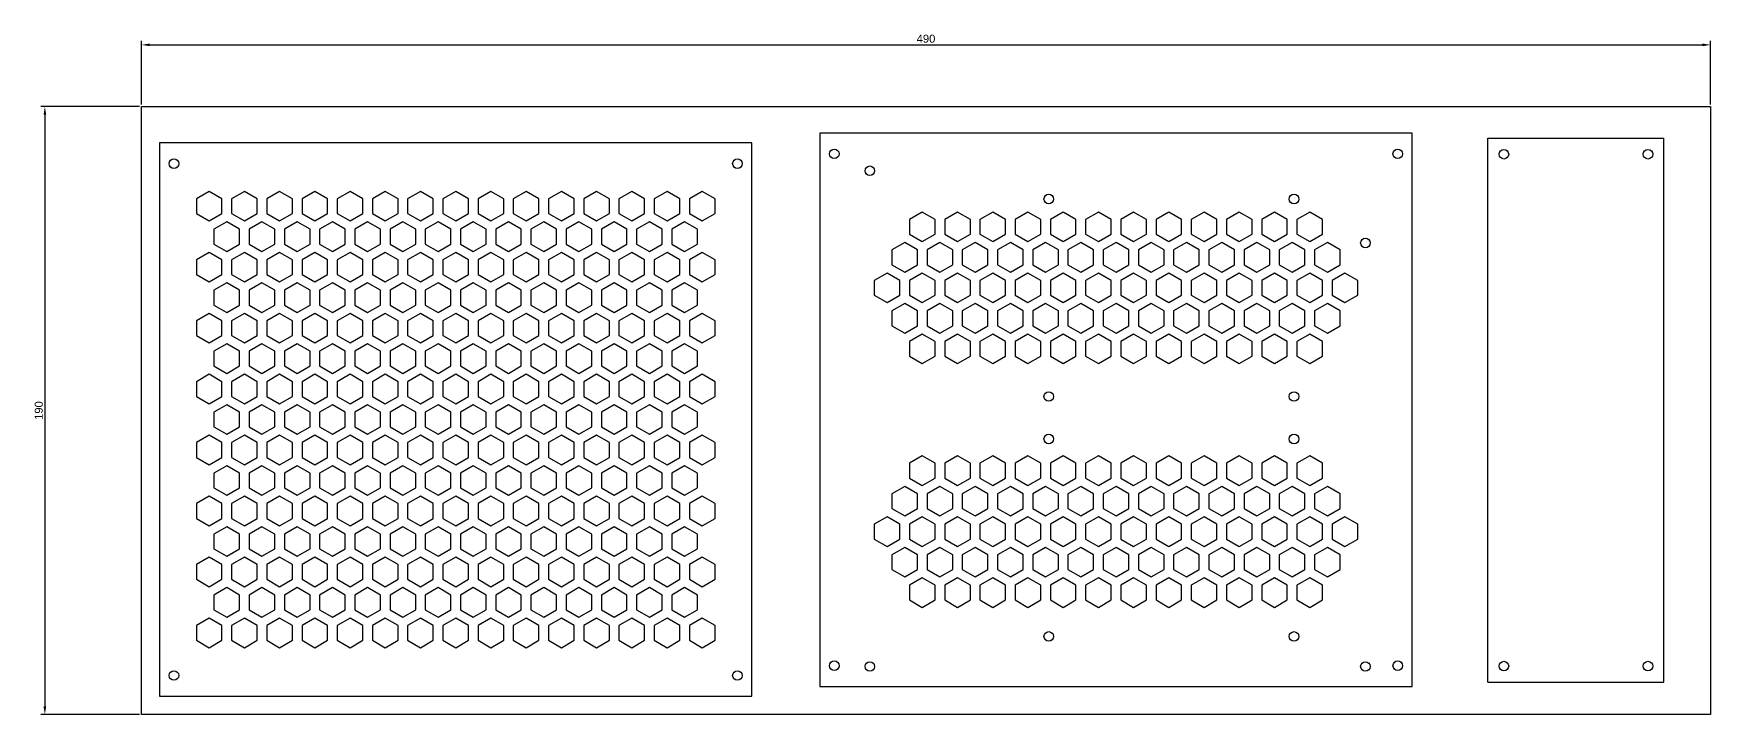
# Model space of a CAD drawing. Header units: millimetres. Extents: x 2033 to 2844, y 1515 to 1729.
# Drawn here: x 2033 to 2557, y 1515 to 1727 of the extents above; entities that cross this region are included whole.
import ezdxf

# ---------------------------------------------------------------- set-up
doc = ezdxf.new("R2010")
doc.units = ezdxf.units.MM
doc.styles.get("Standard").update_dxf_attribs({"font": 'arial.ttf'})
doc.dimstyles.new('ISO-25', dxfattribs={"dimtxt": 2.5, "dimasz": 2.5, "dimexe": 1.25, "dimexo": 0.625, "dimtad": 1, "dimtxsty": 'Standard', "dimcen": 2.5, "dimadec": 0, "dimazin": 0, "dimtfac": 1, "dimtmove": 0, "dimatfit": 3, "dimfxl": 1, "dimarcsym": 0})

# ---------------------------------------------------------------- blocks, each defined once
blk = doc.blocks.new('*D5')
at = {"color": 0, "lineweight": -2, "transparency": 16777216}
for p, q in [((2066.78, 1705.18), (2066.78, 1725.12)), ((2069.28, 1723.87), (2554.28, 1723.87)), ((2556.78, 1705.18), (2556.78, 1725.12))]:
    blk.add_line(p, q, dxfattribs=at)
at = {"color": 0, "transparency": 16777216}
for points in [[(2069.28, 1724.29), (2069.28, 1723.46), (2066.78, 1723.87)], [(2554.28, 1724.29), (2554.28, 1723.46), (2556.78, 1723.87)]]:
    blk.add_solid(points, dxfattribs=at)
at = {"layer": 'Defpoints', "color": 0, "transparency": 16777216}
for p in [(2556.78, 1723.87), (2066.78, 1704.56), (2556.78, 1704.56)]:
    blk.add_point(p, dxfattribs=at)
at = {"color": 0, "transparency": 16777216, "insert": (2311.78, 1725.78), "char_height": 2.5, "attachment_point": 5}
blk.add_mtext('490', dxfattribs=at)
blk = doc.blocks.new('*D6')
at = {"color": 0, "lineweight": -2, "transparency": 16777216}
for p, q in [((2066.16, 1704.56), (2035.33, 1704.56)), ((2036.58, 1702.06), (2036.58, 1517.06)), ((2066.16, 1514.56), (2035.33, 1514.56))]:
    blk.add_line(p, q, dxfattribs=at)
at = {"color": 0, "transparency": 16777216}
for points in [[(2036.16, 1702.06), (2037, 1702.06), (2036.58, 1704.56)], [(2036.16, 1517.06), (2037, 1517.06), (2036.58, 1514.56)]]:
    blk.add_solid(points, dxfattribs=at)
at = {"layer": 'Defpoints', "color": 0, "transparency": 16777216}
for p in [(2066.78, 1704.56), (2036.58, 1514.56), (2066.78, 1514.56)]:
    blk.add_point(p, dxfattribs=at)
at = {"color": 0, "transparency": 16777216, "insert": (2034.68, 1609.56), "char_height": 2.5, "attachment_point": 5, "rotation": 90}
blk.add_mtext('190', dxfattribs=at)

msp = doc.modelspace()

# ---------------------------------------------------------------- linework, layer by layer
at = {"color": 4}
for p, q in [((2066.783, 1704.56), (2556.783, 1704.56)), ((2066.783, 1514.56), (2066.783, 1704.56)), ((2556.783, 1704.56), (2556.783, 1514.56)), ((2556.783, 1514.56), (2066.783, 1514.56))]:
    msp.add_line(p, q, dxfattribs=at)
for p, q in [((2257.387, 1693.249), (2072.387, 1693.249)), ((2072.387, 1693.249), (2072.387, 1520.249)), ((2257.387, 1520.249), (2257.387, 1693.249)), ((2463.623, 1696.317), (2278.623, 1696.317)), ((2278.623, 1696.317), (2278.623, 1523.317)), ((2463.623, 1523.317), (2463.623, 1696.317)), ((2487.268, 1524.688), (2487.268, 1694.688)), ((2487.268, 1694.688), (2542.268, 1694.688)), ((2542.268, 1524.688), (2542.268, 1694.688)), ((2487.268, 1524.688), (2542.268, 1524.688)), ((2072.387, 1520.249), (2257.387, 1520.249)), ((2278.623, 1523.317), (2463.623, 1523.317))]:
    msp.add_line(p, q)
at = {"color": 1}
for points in [[(2091.887, 1675.742), (2087.887, 1678.052), (2083.887, 1675.742), (2083.887, 1671.123), (2087.887, 1668.814), (2091.887, 1671.123)], [(2102.887, 1675.742), (2098.887, 1678.052), (2094.887, 1675.742), (2094.887, 1671.123), (2098.887, 1668.814), (2102.887, 1671.123)], [(2113.887, 1675.742), (2109.887, 1678.052), (2105.887, 1675.742), (2105.887, 1671.123), (2109.887, 1668.814), (2113.887, 1671.123)], [(2124.887, 1675.742), (2120.887, 1678.052), (2116.887, 1675.742), (2116.887, 1671.123), (2120.887, 1668.814), (2124.887, 1671.123)], [(2135.887, 1675.742), (2131.887, 1678.052), (2127.887, 1675.742), (2127.887, 1671.123), (2131.887, 1668.814), (2135.887, 1671.123)], [(2146.887, 1675.742), (2142.887, 1678.052), (2138.887, 1675.742), (2138.887, 1671.123), (2142.887, 1668.814), (2146.887, 1671.123)], [(2157.887, 1675.742), (2153.887, 1678.052), (2149.887, 1675.742), (2149.887, 1671.123), (2153.887, 1668.814), (2157.887, 1671.123)], [(2168.887, 1675.742), (2164.887, 1678.052), (2160.887, 1675.742), (2160.887, 1671.123), (2164.887, 1668.814), (2168.887, 1671.123)], [(2179.887, 1675.742), (2175.887, 1678.052), (2171.887, 1675.742), (2171.887, 1671.123), (2175.887, 1668.814), (2179.887, 1671.123)], [(2190.887, 1675.742), (2186.887, 1678.052), (2182.887, 1675.742), (2182.887, 1671.123), (2186.887, 1668.814), (2190.887, 1671.123)], [(2201.887, 1675.742), (2197.887, 1678.052), (2193.887, 1675.742), (2193.887, 1671.123), (2197.887, 1668.814), (2201.887, 1671.123)], [(2212.887, 1675.742), (2208.887, 1678.052), (2204.887, 1675.742), (2204.887, 1671.123), (2208.887, 1668.814), (2212.887, 1671.123)], [(2223.887, 1675.742), (2219.887, 1678.052), (2215.887, 1675.742), (2215.887, 1671.123), (2219.887, 1668.814), (2223.887, 1671.123)], [(2234.887, 1675.742), (2230.887, 1678.052), (2226.887, 1675.742), (2226.887, 1671.123), (2230.887, 1668.814), (2234.887, 1671.123)], [(2245.887, 1675.742), (2241.887, 1678.052), (2237.887, 1675.742), (2237.887, 1671.123), (2241.887, 1668.814), (2245.887, 1671.123)], [(2314.623, 1669.284), (2310.623, 1671.593), (2306.623, 1669.284), (2306.623, 1664.665), (2310.623, 1662.356), (2314.623, 1664.665)], [(2325.623, 1669.284), (2321.623, 1671.593), (2317.623, 1669.284), (2317.623, 1664.665), (2321.623, 1662.356), (2325.623, 1664.665)], [(2336.623, 1669.284), (2332.623, 1671.593), (2328.623, 1669.284), (2328.623, 1664.665), (2332.623, 1662.356), (2336.623, 1664.665)], [(2347.623, 1669.284), (2343.623, 1671.593), (2339.623, 1669.284), (2339.623, 1664.665), (2343.623, 1662.356), (2347.623, 1664.665)], [(2358.623, 1669.284), (2354.623, 1671.593), (2350.623, 1669.284), (2350.623, 1664.665), (2354.623, 1662.356), (2358.623, 1664.665)], [(2369.623, 1669.284), (2365.623, 1671.593), (2361.623, 1669.284), (2361.623, 1664.665), (2365.623, 1662.356), (2369.623, 1664.665)], [(2380.623, 1669.284), (2376.623, 1671.593), (2372.623, 1669.284), (2372.623, 1664.665), (2376.623, 1662.356), (2380.623, 1664.665)], [(2391.623, 1669.284), (2387.623, 1671.593), (2383.623, 1669.284), (2383.623, 1664.665), (2387.623, 1662.356), (2391.623, 1664.665)], [(2402.623, 1669.284), (2398.623, 1671.593), (2394.623, 1669.284), (2394.623, 1664.665), (2398.623, 1662.356), (2402.623, 1664.665)], [(2413.623, 1669.284), (2409.623, 1671.593), (2405.623, 1669.284), (2405.623, 1664.665), (2409.623, 1662.356), (2413.623, 1664.665)], [(2424.623, 1669.284), (2420.623, 1671.593), (2416.623, 1669.284), (2416.623, 1664.665), (2420.623, 1662.356), (2424.623, 1664.665)], [(2435.623, 1669.284), (2431.623, 1671.593), (2427.623, 1669.284), (2427.623, 1664.665), (2431.623, 1662.356), (2435.623, 1664.665)], [(2097.387, 1666.216), (2093.387, 1668.525), (2089.387, 1666.216), (2089.387, 1661.597), (2093.387, 1659.288), (2097.387, 1661.597)], [(2108.387, 1666.216), (2104.387, 1668.525), (2100.387, 1666.216), (2100.387, 1661.597), (2104.387, 1659.288), (2108.387, 1661.597)], [(2119.387, 1666.216), (2115.387, 1668.525), (2111.387, 1666.216), (2111.387, 1661.597), (2115.387, 1659.288), (2119.387, 1661.597)], [(2130.387, 1666.216), (2126.387, 1668.525), (2122.387, 1666.216), (2122.387, 1661.597), (2126.387, 1659.288), (2130.387, 1661.597)], [(2141.387, 1666.216), (2137.387, 1668.525), (2133.387, 1666.216), (2133.387, 1661.597), (2137.387, 1659.288), (2141.387, 1661.597)], [(2152.387, 1666.216), (2148.387, 1668.525), (2144.387, 1666.216), (2144.387, 1661.597), (2148.387, 1659.288), (2152.387, 1661.597)], [(2163.387, 1666.216), (2159.387, 1668.525), (2155.387, 1666.216), (2155.387, 1661.597), (2159.387, 1659.288), (2163.387, 1661.597)], [(2174.387, 1666.216), (2170.387, 1668.525), (2166.387, 1666.216), (2166.387, 1661.597), (2170.387, 1659.288), (2174.387, 1661.597)], [(2185.387, 1666.216), (2181.387, 1668.525), (2177.387, 1666.216), (2177.387, 1661.597), (2181.387, 1659.288), (2185.387, 1661.597)], [(2196.387, 1666.216), (2192.387, 1668.525), (2188.387, 1666.216), (2188.387, 1661.597), (2192.387, 1659.288), (2196.387, 1661.597)], [(2207.387, 1666.216), (2203.387, 1668.525), (2199.387, 1666.216), (2199.387, 1661.597), (2203.387, 1659.288), (2207.387, 1661.597)], [(2218.387, 1666.216), (2214.387, 1668.525), (2210.387, 1666.216), (2210.387, 1661.597), (2214.387, 1659.288), (2218.387, 1661.597)], [(2229.387, 1666.216), (2225.387, 1668.525), (2221.387, 1666.216), (2221.387, 1661.597), (2225.387, 1659.288), (2229.387, 1661.597)], [(2240.387, 1666.216), (2236.387, 1668.525), (2232.387, 1666.216), (2232.387, 1661.597), (2236.387, 1659.288), (2240.387, 1661.597)], [(2309.123, 1659.758), (2305.123, 1662.067), (2301.123, 1659.758), (2301.123, 1655.139), (2305.123, 1652.829), (2309.123, 1655.139)], [(2320.123, 1659.758), (2316.123, 1662.067), (2312.123, 1659.758), (2312.123, 1655.139), (2316.123, 1652.829), (2320.123, 1655.139)], [(2331.123, 1659.758), (2327.123, 1662.067), (2323.123, 1659.758), (2323.123, 1655.139), (2327.123, 1652.829), (2331.123, 1655.139)], [(2342.123, 1659.758), (2338.123, 1662.067), (2334.123, 1659.758), (2334.123, 1655.139), (2338.123, 1652.829), (2342.123, 1655.139)], [(2353.123, 1659.758), (2349.123, 1662.067), (2345.123, 1659.758), (2345.123, 1655.139), (2349.123, 1652.829), (2353.123, 1655.139)], [(2364.123, 1659.758), (2360.123, 1662.067), (2356.123, 1659.758), (2356.123, 1655.139), (2360.123, 1652.829), (2364.123, 1655.139)], [(2375.123, 1659.758), (2371.123, 1662.067), (2367.123, 1659.758), (2367.123, 1655.139), (2371.123, 1652.829), (2375.123, 1655.139)], [(2386.123, 1659.758), (2382.123, 1662.067), (2378.123, 1659.758), (2378.123, 1655.139), (2382.123, 1652.829), (2386.123, 1655.139)], [(2397.123, 1659.758), (2393.123, 1662.067), (2389.123, 1659.758), (2389.123, 1655.139), (2393.123, 1652.829), (2397.123, 1655.139)], [(2408.123, 1659.758), (2404.123, 1662.067), (2400.123, 1659.758), (2400.123, 1655.139), (2404.123, 1652.829), (2408.123, 1655.139)], [(2419.123, 1659.758), (2415.123, 1662.067), (2411.123, 1659.758), (2411.123, 1655.139), (2415.123, 1652.829), (2419.123, 1655.139)], [(2430.123, 1659.758), (2426.123, 1662.067), (2422.123, 1659.758), (2422.123, 1655.139), (2426.123, 1652.829), (2430.123, 1655.139)], [(2441.123, 1659.758), (2437.123, 1662.067), (2433.123, 1659.758), (2433.123, 1655.139), (2437.123, 1652.829), (2441.123, 1655.139)], [(2091.887, 1656.69), (2087.887, 1658.999), (2083.887, 1656.69), (2083.887, 1652.071), (2087.887, 1649.761), (2091.887, 1652.071)], [(2102.887, 1656.69), (2098.887, 1658.999), (2094.887, 1656.69), (2094.887, 1652.071), (2098.887, 1649.761), (2102.887, 1652.071)], [(2113.887, 1656.69), (2109.887, 1658.999), (2105.887, 1656.69), (2105.887, 1652.071), (2109.887, 1649.761), (2113.887, 1652.071)], [(2124.887, 1656.69), (2120.887, 1658.999), (2116.887, 1656.69), (2116.887, 1652.071), (2120.887, 1649.761), (2124.887, 1652.071)], [(2135.887, 1656.69), (2131.887, 1658.999), (2127.887, 1656.69), (2127.887, 1652.071), (2131.887, 1649.761), (2135.887, 1652.071)], [(2146.887, 1656.69), (2142.887, 1658.999), (2138.887, 1656.69), (2138.887, 1652.071), (2142.887, 1649.761), (2146.887, 1652.071)], [(2157.887, 1656.69), (2153.887, 1658.999), (2149.887, 1656.69), (2149.887, 1652.071), (2153.887, 1649.761), (2157.887, 1652.071)], [(2168.887, 1656.69), (2164.887, 1658.999), (2160.887, 1656.69), (2160.887, 1652.071), (2164.887, 1649.761), (2168.887, 1652.071)], [(2179.887, 1656.69), (2175.887, 1658.999), (2171.887, 1656.69), (2171.887, 1652.071), (2175.887, 1649.761), (2179.887, 1652.071)], [(2190.887, 1656.69), (2186.887, 1658.999), (2182.887, 1656.69), (2182.887, 1652.071), (2186.887, 1649.761), (2190.887, 1652.071)], [(2201.887, 1656.69), (2197.887, 1658.999), (2193.887, 1656.69), (2193.887, 1652.071), (2197.887, 1649.761), (2201.887, 1652.071)], [(2212.887, 1656.69), (2208.887, 1658.999), (2204.887, 1656.69), (2204.887, 1652.071), (2208.887, 1649.761), (2212.887, 1652.071)], [(2223.887, 1656.69), (2219.887, 1658.999), (2215.887, 1656.69), (2215.887, 1652.071), (2219.887, 1649.761), (2223.887, 1652.071)], [(2234.887, 1656.69), (2230.887, 1658.999), (2226.887, 1656.69), (2226.887, 1652.071), (2230.887, 1649.761), (2234.887, 1652.071)], [(2245.887, 1656.69), (2241.887, 1658.999), (2237.887, 1656.69), (2237.887, 1652.071), (2241.887, 1649.761), (2245.887, 1652.071)], [(2303.623, 1650.231), (2299.623, 1652.541), (2295.623, 1650.231), (2295.623, 1645.613), (2299.623, 1643.303), (2303.623, 1645.613)], [(2314.623, 1650.231), (2310.623, 1652.541), (2306.623, 1650.231), (2306.623, 1645.613), (2310.623, 1643.303), (2314.623, 1645.613)], [(2325.623, 1650.231), (2321.623, 1652.541), (2317.623, 1650.231), (2317.623, 1645.613), (2321.623, 1643.303), (2325.623, 1645.613)], [(2336.623, 1650.231), (2332.623, 1652.541), (2328.623, 1650.231), (2328.623, 1645.613), (2332.623, 1643.303), (2336.623, 1645.613)], [(2347.623, 1650.231), (2343.623, 1652.541), (2339.623, 1650.231), (2339.623, 1645.613), (2343.623, 1643.303), (2347.623, 1645.613)], [(2358.623, 1650.231), (2354.623, 1652.541), (2350.623, 1650.231), (2350.623, 1645.613), (2354.623, 1643.303), (2358.623, 1645.613)], [(2369.623, 1650.231), (2365.623, 1652.541), (2361.623, 1650.231), (2361.623, 1645.613), (2365.623, 1643.303), (2369.623, 1645.613)], [(2380.623, 1650.231), (2376.623, 1652.541), (2372.623, 1650.231), (2372.623, 1645.613), (2376.623, 1643.303), (2380.623, 1645.613)], [(2391.623, 1650.231), (2387.623, 1652.541), (2383.623, 1650.231), (2383.623, 1645.613), (2387.623, 1643.303), (2391.623, 1645.613)], [(2402.623, 1650.231), (2398.623, 1652.541), (2394.623, 1650.231), (2394.623, 1645.613), (2398.623, 1643.303), (2402.623, 1645.613)], [(2413.623, 1650.231), (2409.623, 1652.541), (2405.623, 1650.231), (2405.623, 1645.613), (2409.623, 1643.303), (2413.623, 1645.613)], [(2424.623, 1650.231), (2420.623, 1652.541), (2416.623, 1650.231), (2416.623, 1645.613), (2420.623, 1643.303), (2424.623, 1645.613)], [(2435.623, 1650.231), (2431.623, 1652.541), (2427.623, 1650.231), (2427.623, 1645.613), (2431.623, 1643.303), (2435.623, 1645.613)], [(2446.623, 1650.231), (2442.623, 1652.541), (2438.623, 1650.231), (2438.623, 1645.613), (2442.623, 1643.303), (2446.623, 1645.613)], [(2097.387, 1647.163), (2093.387, 1649.473), (2089.387, 1647.163), (2089.387, 1642.545), (2093.387, 1640.235), (2097.387, 1642.545)], [(2108.387, 1647.163), (2104.387, 1649.473), (2100.387, 1647.163), (2100.387, 1642.545), (2104.387, 1640.235), (2108.387, 1642.545)], [(2119.387, 1647.163), (2115.387, 1649.473), (2111.387, 1647.163), (2111.387, 1642.545), (2115.387, 1640.235), (2119.387, 1642.545)], [(2130.387, 1647.163), (2126.387, 1649.473), (2122.387, 1647.163), (2122.387, 1642.545), (2126.387, 1640.235), (2130.387, 1642.545)], [(2141.387, 1647.163), (2137.387, 1649.473), (2133.387, 1647.163), (2133.387, 1642.545), (2137.387, 1640.235), (2141.387, 1642.545)], [(2152.387, 1647.163), (2148.387, 1649.473), (2144.387, 1647.163), (2144.387, 1642.545), (2148.387, 1640.235), (2152.387, 1642.545)], [(2163.387, 1647.163), (2159.387, 1649.473), (2155.387, 1647.163), (2155.387, 1642.545), (2159.387, 1640.235), (2163.387, 1642.545)], [(2174.387, 1647.163), (2170.387, 1649.473), (2166.387, 1647.163), (2166.387, 1642.545), (2170.387, 1640.235), (2174.387, 1642.545)], [(2185.387, 1647.163), (2181.387, 1649.473), (2177.387, 1647.163), (2177.387, 1642.545), (2181.387, 1640.235), (2185.387, 1642.545)], [(2196.387, 1647.163), (2192.387, 1649.473), (2188.387, 1647.163), (2188.387, 1642.545), (2192.387, 1640.235), (2196.387, 1642.545)], [(2207.387, 1647.163), (2203.387, 1649.473), (2199.387, 1647.163), (2199.387, 1642.545), (2203.387, 1640.235), (2207.387, 1642.545)], [(2218.387, 1647.163), (2214.387, 1649.473), (2210.387, 1647.163), (2210.387, 1642.545), (2214.387, 1640.235), (2218.387, 1642.545)], [(2229.387, 1647.163), (2225.387, 1649.473), (2221.387, 1647.163), (2221.387, 1642.545), (2225.387, 1640.235), (2229.387, 1642.545)], [(2240.387, 1647.163), (2236.387, 1649.473), (2232.387, 1647.163), (2232.387, 1642.545), (2236.387, 1640.235), (2240.387, 1642.545)], [(2091.887, 1637.637), (2087.887, 1639.947), (2083.887, 1637.637), (2083.887, 1633.018), (2087.887, 1630.709), (2091.887, 1633.018)], [(2102.887, 1637.637), (2098.887, 1639.947), (2094.887, 1637.637), (2094.887, 1633.018), (2098.887, 1630.709), (2102.887, 1633.018)], [(2113.887, 1637.637), (2109.887, 1639.947), (2105.887, 1637.637), (2105.887, 1633.018), (2109.887, 1630.709), (2113.887, 1633.018)], [(2124.887, 1637.637), (2120.887, 1639.947), (2116.887, 1637.637), (2116.887, 1633.018), (2120.887, 1630.709), (2124.887, 1633.018)], [(2135.887, 1637.637), (2131.887, 1639.947), (2127.887, 1637.637), (2127.887, 1633.018), (2131.887, 1630.709), (2135.887, 1633.018)], [(2146.887, 1637.637), (2142.887, 1639.947), (2138.887, 1637.637), (2138.887, 1633.018), (2142.887, 1630.709), (2146.887, 1633.018)], [(2157.887, 1637.637), (2153.887, 1639.947), (2149.887, 1637.637), (2149.887, 1633.018), (2153.887, 1630.709), (2157.887, 1633.018)], [(2168.887, 1637.637), (2164.887, 1639.947), (2160.887, 1637.637), (2160.887, 1633.018), (2164.887, 1630.709), (2168.887, 1633.018)], [(2179.887, 1637.637), (2175.887, 1639.947), (2171.887, 1637.637), (2171.887, 1633.018), (2175.887, 1630.709), (2179.887, 1633.018)], [(2190.887, 1637.637), (2186.887, 1639.947), (2182.887, 1637.637), (2182.887, 1633.018), (2186.887, 1630.709), (2190.887, 1633.018)], [(2201.887, 1637.637), (2197.887, 1639.947), (2193.887, 1637.637), (2193.887, 1633.018), (2197.887, 1630.709), (2201.887, 1633.018)], [(2212.887, 1637.637), (2208.887, 1639.947), (2204.887, 1637.637), (2204.887, 1633.018), (2208.887, 1630.709), (2212.887, 1633.018)], [(2223.887, 1637.637), (2219.887, 1639.947), (2215.887, 1637.637), (2215.887, 1633.018), (2219.887, 1630.709), (2223.887, 1633.018)], [(2234.887, 1637.637), (2230.887, 1639.947), (2226.887, 1637.637), (2226.887, 1633.018), (2230.887, 1630.709), (2234.887, 1633.018)], [(2245.887, 1637.637), (2241.887, 1639.947), (2237.887, 1637.637), (2237.887, 1633.018), (2241.887, 1630.709), (2245.887, 1633.018)], [(2309.123, 1640.705), (2305.123, 1643.014), (2301.123, 1640.705), (2301.123, 1636.086), (2305.123, 1633.777), (2309.123, 1636.086)], [(2320.123, 1640.705), (2316.123, 1643.014), (2312.123, 1640.705), (2312.123, 1636.086), (2316.123, 1633.777), (2320.123, 1636.086)], [(2331.123, 1640.705), (2327.123, 1643.014), (2323.123, 1640.705), (2323.123, 1636.086), (2327.123, 1633.777), (2331.123, 1636.086)], [(2342.123, 1640.705), (2338.123, 1643.014), (2334.123, 1640.705), (2334.123, 1636.086), (2338.123, 1633.777), (2342.123, 1636.086)], [(2353.123, 1640.705), (2349.123, 1643.014), (2345.123, 1640.705), (2345.123, 1636.086), (2349.123, 1633.777), (2353.123, 1636.086)], [(2364.123, 1640.705), (2360.123, 1643.014), (2356.123, 1640.705), (2356.123, 1636.086), (2360.123, 1633.777), (2364.123, 1636.086)], [(2375.123, 1640.705), (2371.123, 1643.014), (2367.123, 1640.705), (2367.123, 1636.086), (2371.123, 1633.777), (2375.123, 1636.086)], [(2386.123, 1640.705), (2382.123, 1643.014), (2378.123, 1640.705), (2378.123, 1636.086), (2382.123, 1633.777), (2386.123, 1636.086)], [(2397.123, 1640.705), (2393.123, 1643.014), (2389.123, 1640.705), (2389.123, 1636.086), (2393.123, 1633.777), (2397.123, 1636.086)], [(2408.123, 1640.705), (2404.123, 1643.014), (2400.123, 1640.705), (2400.123, 1636.086), (2404.123, 1633.777), (2408.123, 1636.086)], [(2419.123, 1640.705), (2415.123, 1643.014), (2411.123, 1640.705), (2411.123, 1636.086), (2415.123, 1633.777), (2419.123, 1636.086)], [(2430.123, 1640.705), (2426.123, 1643.014), (2422.123, 1640.705), (2422.123, 1636.086), (2426.123, 1633.777), (2430.123, 1636.086)], [(2441.123, 1640.705), (2437.123, 1643.014), (2433.123, 1640.705), (2433.123, 1636.086), (2437.123, 1633.777), (2441.123, 1636.086)], [(2097.387, 1628.111), (2093.387, 1630.42), (2089.387, 1628.111), (2089.387, 1623.492), (2093.387, 1621.183), (2097.387, 1623.492)], [(2108.387, 1628.111), (2104.387, 1630.42), (2100.387, 1628.111), (2100.387, 1623.492), (2104.387, 1621.183), (2108.387, 1623.492)], [(2119.387, 1628.111), (2115.387, 1630.42), (2111.387, 1628.111), (2111.387, 1623.492), (2115.387, 1621.183), (2119.387, 1623.492)], [(2130.387, 1628.111), (2126.387, 1630.42), (2122.387, 1628.111), (2122.387, 1623.492), (2126.387, 1621.183), (2130.387, 1623.492)], [(2141.387, 1628.111), (2137.387, 1630.42), (2133.387, 1628.111), (2133.387, 1623.492), (2137.387, 1621.183), (2141.387, 1623.492)], [(2152.387, 1628.111), (2148.387, 1630.42), (2144.387, 1628.111), (2144.387, 1623.492), (2148.387, 1621.183), (2152.387, 1623.492)], [(2163.387, 1628.111), (2159.387, 1630.42), (2155.387, 1628.111), (2155.387, 1623.492), (2159.387, 1621.183), (2163.387, 1623.492)], [(2174.387, 1628.111), (2170.387, 1630.42), (2166.387, 1628.111), (2166.387, 1623.492), (2170.387, 1621.183), (2174.387, 1623.492)], [(2185.387, 1628.111), (2181.387, 1630.42), (2177.387, 1628.111), (2177.387, 1623.492), (2181.387, 1621.183), (2185.387, 1623.492)], [(2196.387, 1628.111), (2192.387, 1630.42), (2188.387, 1628.111), (2188.387, 1623.492), (2192.387, 1621.183), (2196.387, 1623.492)], [(2207.387, 1628.111), (2203.387, 1630.42), (2199.387, 1628.111), (2199.387, 1623.492), (2203.387, 1621.183), (2207.387, 1623.492)], [(2218.387, 1628.111), (2214.387, 1630.42), (2210.387, 1628.111), (2210.387, 1623.492), (2214.387, 1621.183), (2218.387, 1623.492)], [(2229.387, 1628.111), (2225.387, 1630.42), (2221.387, 1628.111), (2221.387, 1623.492), (2225.387, 1621.183), (2229.387, 1623.492)], [(2240.387, 1628.111), (2236.387, 1630.42), (2232.387, 1628.111), (2232.387, 1623.492), (2236.387, 1621.183), (2240.387, 1623.492)], [(2314.623, 1631.179), (2310.623, 1633.488), (2306.623, 1631.179), (2306.623, 1626.56), (2310.623, 1624.251), (2314.623, 1626.56)], [(2325.623, 1631.179), (2321.623, 1633.488), (2317.623, 1631.179), (2317.623, 1626.56), (2321.623, 1624.251), (2325.623, 1626.56)], [(2336.623, 1631.179), (2332.623, 1633.488), (2328.623, 1631.179), (2328.623, 1626.56), (2332.623, 1624.251), (2336.623, 1626.56)], [(2347.623, 1631.179), (2343.623, 1633.488), (2339.623, 1631.179), (2339.623, 1626.56), (2343.623, 1624.251), (2347.623, 1626.56)], [(2358.623, 1631.179), (2354.623, 1633.488), (2350.623, 1631.179), (2350.623, 1626.56), (2354.623, 1624.251), (2358.623, 1626.56)], [(2369.623, 1631.179), (2365.623, 1633.488), (2361.623, 1631.179), (2361.623, 1626.56), (2365.623, 1624.251), (2369.623, 1626.56)], [(2380.623, 1631.179), (2376.623, 1633.488), (2372.623, 1631.179), (2372.623, 1626.56), (2376.623, 1624.251), (2380.623, 1626.56)], [(2391.623, 1631.179), (2387.623, 1633.488), (2383.623, 1631.179), (2383.623, 1626.56), (2387.623, 1624.251), (2391.623, 1626.56)], [(2402.623, 1631.179), (2398.623, 1633.488), (2394.623, 1631.179), (2394.623, 1626.56), (2398.623, 1624.251), (2402.623, 1626.56)], [(2413.623, 1631.179), (2409.623, 1633.488), (2405.623, 1631.179), (2405.623, 1626.56), (2409.623, 1624.251), (2413.623, 1626.56)], [(2424.623, 1631.179), (2420.623, 1633.488), (2416.623, 1631.179), (2416.623, 1626.56), (2420.623, 1624.251), (2424.623, 1626.56)], [(2435.623, 1631.179), (2431.623, 1633.488), (2427.623, 1631.179), (2427.623, 1626.56), (2431.623, 1624.251), (2435.623, 1626.56)], [(2091.887, 1618.585), (2087.887, 1620.894), (2083.887, 1618.585), (2083.887, 1613.966), (2087.887, 1611.656), (2091.887, 1613.966)], [(2102.887, 1618.585), (2098.887, 1620.894), (2094.887, 1618.585), (2094.887, 1613.966), (2098.887, 1611.656), (2102.887, 1613.966)], [(2113.887, 1618.585), (2109.887, 1620.894), (2105.887, 1618.585), (2105.887, 1613.966), (2109.887, 1611.656), (2113.887, 1613.966)], [(2124.887, 1618.585), (2120.887, 1620.894), (2116.887, 1618.585), (2116.887, 1613.966), (2120.887, 1611.656), (2124.887, 1613.966)], [(2135.887, 1618.585), (2131.887, 1620.894), (2127.887, 1618.585), (2127.887, 1613.966), (2131.887, 1611.656), (2135.887, 1613.966)], [(2146.887, 1618.585), (2142.887, 1620.894), (2138.887, 1618.585), (2138.887, 1613.966), (2142.887, 1611.656), (2146.887, 1613.966)], [(2157.887, 1618.585), (2153.887, 1620.894), (2149.887, 1618.585), (2149.887, 1613.966), (2153.887, 1611.656), (2157.887, 1613.966)], [(2168.887, 1618.585), (2164.887, 1620.894), (2160.887, 1618.585), (2160.887, 1613.966), (2164.887, 1611.656), (2168.887, 1613.966)], [(2179.887, 1618.585), (2175.887, 1620.894), (2171.887, 1618.585), (2171.887, 1613.966), (2175.887, 1611.656), (2179.887, 1613.966)], [(2190.887, 1618.585), (2186.887, 1620.894), (2182.887, 1618.585), (2182.887, 1613.966), (2186.887, 1611.656), (2190.887, 1613.966)], [(2201.887, 1618.585), (2197.887, 1620.894), (2193.887, 1618.585), (2193.887, 1613.966), (2197.887, 1611.656), (2201.887, 1613.966)], [(2212.887, 1618.585), (2208.887, 1620.894), (2204.887, 1618.585), (2204.887, 1613.966), (2208.887, 1611.656), (2212.887, 1613.966)], [(2223.887, 1618.585), (2219.887, 1620.894), (2215.887, 1618.585), (2215.887, 1613.966), (2219.887, 1611.656), (2223.887, 1613.966)], [(2234.887, 1618.585), (2230.887, 1620.894), (2226.887, 1618.585), (2226.887, 1613.966), (2230.887, 1611.656), (2234.887, 1613.966)], [(2245.887, 1618.585), (2241.887, 1620.894), (2237.887, 1618.585), (2237.887, 1613.966), (2241.887, 1611.656), (2245.887, 1613.966)], [(2097.387, 1609.058), (2093.387, 1611.368), (2089.387, 1609.058), (2089.387, 1604.439), (2093.387, 1602.13), (2097.387, 1604.439)], [(2108.387, 1609.058), (2104.387, 1611.368), (2100.387, 1609.058), (2100.387, 1604.439), (2104.387, 1602.13), (2108.387, 1604.439)], [(2119.387, 1609.058), (2115.387, 1611.368), (2111.387, 1609.058), (2111.387, 1604.439), (2115.387, 1602.13), (2119.387, 1604.439)], [(2130.387, 1609.058), (2126.387, 1611.368), (2122.387, 1609.058), (2122.387, 1604.439), (2126.387, 1602.13), (2130.387, 1604.439)], [(2141.387, 1609.058), (2137.387, 1611.368), (2133.387, 1609.058), (2133.387, 1604.439), (2137.387, 1602.13), (2141.387, 1604.439)], [(2152.387, 1609.058), (2148.387, 1611.368), (2144.387, 1609.058), (2144.387, 1604.439), (2148.387, 1602.13), (2152.387, 1604.439)], [(2163.387, 1609.058), (2159.387, 1611.368), (2155.387, 1609.058), (2155.387, 1604.439), (2159.387, 1602.13), (2163.387, 1604.439)], [(2174.387, 1609.058), (2170.387, 1611.368), (2166.387, 1609.058), (2166.387, 1604.439), (2170.387, 1602.13), (2174.387, 1604.439)], [(2185.387, 1609.058), (2181.387, 1611.368), (2177.387, 1609.058), (2177.387, 1604.439), (2181.387, 1602.13), (2185.387, 1604.439)], [(2196.387, 1609.058), (2192.387, 1611.368), (2188.387, 1609.058), (2188.387, 1604.439), (2192.387, 1602.13), (2196.387, 1604.439)], [(2207.387, 1609.058), (2203.387, 1611.368), (2199.387, 1609.058), (2199.387, 1604.439), (2203.387, 1602.13), (2207.387, 1604.439)], [(2218.387, 1609.058), (2214.387, 1611.368), (2210.387, 1609.058), (2210.387, 1604.439), (2214.387, 1602.13), (2218.387, 1604.439)], [(2229.387, 1609.058), (2225.387, 1611.368), (2221.387, 1609.058), (2221.387, 1604.439), (2225.387, 1602.13), (2229.387, 1604.439)], [(2240.387, 1609.058), (2236.387, 1611.368), (2232.387, 1609.058), (2232.387, 1604.439), (2236.387, 1602.13), (2240.387, 1604.439)], [(2091.887, 1599.532), (2087.887, 1601.841), (2083.887, 1599.532), (2083.887, 1594.913), (2087.887, 1592.604), (2091.887, 1594.913)], [(2102.887, 1599.532), (2098.887, 1601.841), (2094.887, 1599.532), (2094.887, 1594.913), (2098.887, 1592.604), (2102.887, 1594.913)], [(2113.887, 1599.532), (2109.887, 1601.841), (2105.887, 1599.532), (2105.887, 1594.913), (2109.887, 1592.604), (2113.887, 1594.913)], [(2124.887, 1599.532), (2120.887, 1601.841), (2116.887, 1599.532), (2116.887, 1594.913), (2120.887, 1592.604), (2124.887, 1594.913)], [(2135.887, 1599.532), (2131.887, 1601.841), (2127.887, 1599.532), (2127.887, 1594.913), (2131.887, 1592.604), (2135.887, 1594.913)], [(2146.887, 1599.532), (2142.887, 1601.841), (2138.887, 1599.532), (2138.887, 1594.913), (2142.887, 1592.604), (2146.887, 1594.913)], [(2157.887, 1599.532), (2153.887, 1601.841), (2149.887, 1599.532), (2149.887, 1594.913), (2153.887, 1592.604), (2157.887, 1594.913)], [(2168.887, 1599.532), (2164.887, 1601.841), (2160.887, 1599.532), (2160.887, 1594.913), (2164.887, 1592.604), (2168.887, 1594.913)], [(2179.887, 1599.532), (2175.887, 1601.841), (2171.887, 1599.532), (2171.887, 1594.913), (2175.887, 1592.604), (2179.887, 1594.913)], [(2190.887, 1599.532), (2186.887, 1601.841), (2182.887, 1599.532), (2182.887, 1594.913), (2186.887, 1592.604), (2190.887, 1594.913)], [(2201.887, 1599.532), (2197.887, 1601.841), (2193.887, 1599.532), (2193.887, 1594.913), (2197.887, 1592.604), (2201.887, 1594.913)], [(2212.887, 1599.532), (2208.887, 1601.841), (2204.887, 1599.532), (2204.887, 1594.913), (2208.887, 1592.604), (2212.887, 1594.913)], [(2223.887, 1599.532), (2219.887, 1601.841), (2215.887, 1599.532), (2215.887, 1594.913), (2219.887, 1592.604), (2223.887, 1594.913)], [(2234.887, 1599.532), (2230.887, 1601.841), (2226.887, 1599.532), (2226.887, 1594.913), (2230.887, 1592.604), (2234.887, 1594.913)], [(2245.887, 1599.532), (2241.887, 1601.841), (2237.887, 1599.532), (2237.887, 1594.913), (2241.887, 1592.604), (2245.887, 1594.913)], [(2097.387, 1590.006), (2093.387, 1592.315), (2089.387, 1590.006), (2089.387, 1585.387), (2093.387, 1583.078), (2097.387, 1585.387)], [(2108.387, 1590.006), (2104.387, 1592.315), (2100.387, 1590.006), (2100.387, 1585.387), (2104.387, 1583.078), (2108.387, 1585.387)], [(2119.387, 1590.006), (2115.387, 1592.315), (2111.387, 1590.006), (2111.387, 1585.387), (2115.387, 1583.078), (2119.387, 1585.387)], [(2130.387, 1590.006), (2126.387, 1592.315), (2122.387, 1590.006), (2122.387, 1585.387), (2126.387, 1583.078), (2130.387, 1585.387)], [(2141.387, 1590.006), (2137.387, 1592.315), (2133.387, 1590.006), (2133.387, 1585.387), (2137.387, 1583.078), (2141.387, 1585.387)], [(2152.387, 1590.006), (2148.387, 1592.315), (2144.387, 1590.006), (2144.387, 1585.387), (2148.387, 1583.078), (2152.387, 1585.387)], [(2163.387, 1590.006), (2159.387, 1592.315), (2155.387, 1590.006), (2155.387, 1585.387), (2159.387, 1583.078), (2163.387, 1585.387)], [(2174.387, 1590.006), (2170.387, 1592.315), (2166.387, 1590.006), (2166.387, 1585.387), (2170.387, 1583.078), (2174.387, 1585.387)], [(2185.387, 1590.006), (2181.387, 1592.315), (2177.387, 1590.006), (2177.387, 1585.387), (2181.387, 1583.078), (2185.387, 1585.387)], [(2196.387, 1590.006), (2192.387, 1592.315), (2188.387, 1590.006), (2188.387, 1585.387), (2192.387, 1583.078), (2196.387, 1585.387)], [(2207.387, 1590.006), (2203.387, 1592.315), (2199.387, 1590.006), (2199.387, 1585.387), (2203.387, 1583.078), (2207.387, 1585.387)], [(2218.387, 1590.006), (2214.387, 1592.315), (2210.387, 1590.006), (2210.387, 1585.387), (2214.387, 1583.078), (2218.387, 1585.387)], [(2229.387, 1590.006), (2225.387, 1592.315), (2221.387, 1590.006), (2221.387, 1585.387), (2225.387, 1583.078), (2229.387, 1585.387)], [(2240.387, 1590.006), (2236.387, 1592.315), (2232.387, 1590.006), (2232.387, 1585.387), (2236.387, 1583.078), (2240.387, 1585.387)], [(2314.623, 1593.074), (2310.623, 1595.383), (2306.623, 1593.074), (2306.623, 1588.455), (2310.623, 1586.145), (2314.623, 1588.455)], [(2325.623, 1593.074), (2321.623, 1595.383), (2317.623, 1593.074), (2317.623, 1588.455), (2321.623, 1586.145), (2325.623, 1588.455)], [(2336.623, 1593.074), (2332.623, 1595.383), (2328.623, 1593.074), (2328.623, 1588.455), (2332.623, 1586.145), (2336.623, 1588.455)], [(2347.623, 1593.074), (2343.623, 1595.383), (2339.623, 1593.074), (2339.623, 1588.455), (2343.623, 1586.145), (2347.623, 1588.455)], [(2358.623, 1593.074), (2354.623, 1595.383), (2350.623, 1593.074), (2350.623, 1588.455), (2354.623, 1586.145), (2358.623, 1588.455)], [(2369.623, 1593.074), (2365.623, 1595.383), (2361.623, 1593.074), (2361.623, 1588.455), (2365.623, 1586.145), (2369.623, 1588.455)], [(2380.623, 1593.074), (2376.623, 1595.383), (2372.623, 1593.074), (2372.623, 1588.455), (2376.623, 1586.145), (2380.623, 1588.455)], [(2391.623, 1593.074), (2387.623, 1595.383), (2383.623, 1593.074), (2383.623, 1588.455), (2387.623, 1586.145), (2391.623, 1588.455)], [(2402.623, 1593.074), (2398.623, 1595.383), (2394.623, 1593.074), (2394.623, 1588.455), (2398.623, 1586.145), (2402.623, 1588.455)], [(2413.623, 1593.074), (2409.623, 1595.383), (2405.623, 1593.074), (2405.623, 1588.455), (2409.623, 1586.145), (2413.623, 1588.455)], [(2424.623, 1593.074), (2420.623, 1595.383), (2416.623, 1593.074), (2416.623, 1588.455), (2420.623, 1586.145), (2424.623, 1588.455)], [(2435.623, 1593.074), (2431.623, 1595.383), (2427.623, 1593.074), (2427.623, 1588.455), (2431.623, 1586.145), (2435.623, 1588.455)], [(2091.887, 1580.479), (2087.887, 1582.789), (2083.887, 1580.479), (2083.887, 1575.861), (2087.887, 1573.551), (2091.887, 1575.861)], [(2102.887, 1580.479), (2098.887, 1582.789), (2094.887, 1580.479), (2094.887, 1575.861), (2098.887, 1573.551), (2102.887, 1575.861)], [(2113.887, 1580.479), (2109.887, 1582.789), (2105.887, 1580.479), (2105.887, 1575.861), (2109.887, 1573.551), (2113.887, 1575.861)], [(2124.887, 1580.479), (2120.887, 1582.789), (2116.887, 1580.479), (2116.887, 1575.861), (2120.887, 1573.551), (2124.887, 1575.861)], [(2135.887, 1580.479), (2131.887, 1582.789), (2127.887, 1580.479), (2127.887, 1575.861), (2131.887, 1573.551), (2135.887, 1575.861)], [(2146.887, 1580.479), (2142.887, 1582.789), (2138.887, 1580.479), (2138.887, 1575.861), (2142.887, 1573.551), (2146.887, 1575.861)], [(2157.887, 1580.479), (2153.887, 1582.789), (2149.887, 1580.479), (2149.887, 1575.861), (2153.887, 1573.551), (2157.887, 1575.861)], [(2168.887, 1580.479), (2164.887, 1582.789), (2160.887, 1580.479), (2160.887, 1575.861), (2164.887, 1573.551), (2168.887, 1575.861)], [(2179.887, 1580.479), (2175.887, 1582.789), (2171.887, 1580.479), (2171.887, 1575.861), (2175.887, 1573.551), (2179.887, 1575.861)], [(2190.887, 1580.479), (2186.887, 1582.789), (2182.887, 1580.479), (2182.887, 1575.861), (2186.887, 1573.551), (2190.887, 1575.861)], [(2201.887, 1580.479), (2197.887, 1582.789), (2193.887, 1580.479), (2193.887, 1575.861), (2197.887, 1573.551), (2201.887, 1575.861)], [(2212.887, 1580.479), (2208.887, 1582.789), (2204.887, 1580.479), (2204.887, 1575.861), (2208.887, 1573.551), (2212.887, 1575.861)], [(2223.887, 1580.479), (2219.887, 1582.789), (2215.887, 1580.479), (2215.887, 1575.861), (2219.887, 1573.551), (2223.887, 1575.861)], [(2234.887, 1580.479), (2230.887, 1582.789), (2226.887, 1580.479), (2226.887, 1575.861), (2230.887, 1573.551), (2234.887, 1575.861)], [(2245.887, 1580.479), (2241.887, 1582.789), (2237.887, 1580.479), (2237.887, 1575.861), (2241.887, 1573.551), (2245.887, 1575.861)], [(2309.123, 1583.547), (2305.123, 1585.857), (2301.123, 1583.547), (2301.123, 1578.929), (2305.123, 1576.619), (2309.123, 1578.929)], [(2320.123, 1583.547), (2316.123, 1585.857), (2312.123, 1583.547), (2312.123, 1578.929), (2316.123, 1576.619), (2320.123, 1578.929)], [(2331.123, 1583.547), (2327.123, 1585.857), (2323.123, 1583.547), (2323.123, 1578.929), (2327.123, 1576.619), (2331.123, 1578.929)], [(2342.123, 1583.547), (2338.123, 1585.857), (2334.123, 1583.547), (2334.123, 1578.929), (2338.123, 1576.619), (2342.123, 1578.929)], [(2353.123, 1583.547), (2349.123, 1585.857), (2345.123, 1583.547), (2345.123, 1578.929), (2349.123, 1576.619), (2353.123, 1578.929)], [(2364.123, 1583.547), (2360.123, 1585.857), (2356.123, 1583.547), (2356.123, 1578.929), (2360.123, 1576.619), (2364.123, 1578.929)], [(2375.123, 1583.547), (2371.123, 1585.857), (2367.123, 1583.547), (2367.123, 1578.929), (2371.123, 1576.619), (2375.123, 1578.929)], [(2386.123, 1583.547), (2382.123, 1585.857), (2378.123, 1583.547), (2378.123, 1578.929), (2382.123, 1576.619), (2386.123, 1578.929)], [(2397.123, 1583.547), (2393.123, 1585.857), (2389.123, 1583.547), (2389.123, 1578.929), (2393.123, 1576.619), (2397.123, 1578.929)], [(2408.123, 1583.547), (2404.123, 1585.857), (2400.123, 1583.547), (2400.123, 1578.929), (2404.123, 1576.619), (2408.123, 1578.929)], [(2419.123, 1583.547), (2415.123, 1585.857), (2411.123, 1583.547), (2411.123, 1578.929), (2415.123, 1576.619), (2419.123, 1578.929)], [(2430.123, 1583.547), (2426.123, 1585.857), (2422.123, 1583.547), (2422.123, 1578.929), (2426.123, 1576.619), (2430.123, 1578.929)], [(2441.123, 1583.547), (2437.123, 1585.857), (2433.123, 1583.547), (2433.123, 1578.929), (2437.123, 1576.619), (2441.123, 1578.929)], [(2097.387, 1570.953), (2093.387, 1573.263), (2089.387, 1570.953), (2089.387, 1566.334), (2093.387, 1564.025), (2097.387, 1566.334)], [(2108.387, 1570.953), (2104.387, 1573.263), (2100.387, 1570.953), (2100.387, 1566.334), (2104.387, 1564.025), (2108.387, 1566.334)], [(2119.387, 1570.953), (2115.387, 1573.263), (2111.387, 1570.953), (2111.387, 1566.334), (2115.387, 1564.025), (2119.387, 1566.334)], [(2130.387, 1570.953), (2126.387, 1573.263), (2122.387, 1570.953), (2122.387, 1566.334), (2126.387, 1564.025), (2130.387, 1566.334)], [(2141.387, 1570.953), (2137.387, 1573.263), (2133.387, 1570.953), (2133.387, 1566.334), (2137.387, 1564.025), (2141.387, 1566.334)], [(2152.387, 1570.953), (2148.387, 1573.263), (2144.387, 1570.953), (2144.387, 1566.334), (2148.387, 1564.025), (2152.387, 1566.334)], [(2163.387, 1570.953), (2159.387, 1573.263), (2155.387, 1570.953), (2155.387, 1566.334), (2159.387, 1564.025), (2163.387, 1566.334)], [(2174.387, 1570.953), (2170.387, 1573.263), (2166.387, 1570.953), (2166.387, 1566.334), (2170.387, 1564.025), (2174.387, 1566.334)], [(2185.387, 1570.953), (2181.387, 1573.263), (2177.387, 1570.953), (2177.387, 1566.334), (2181.387, 1564.025), (2185.387, 1566.334)], [(2196.387, 1570.953), (2192.387, 1573.263), (2188.387, 1570.953), (2188.387, 1566.334), (2192.387, 1564.025), (2196.387, 1566.334)], [(2207.387, 1570.953), (2203.387, 1573.263), (2199.387, 1570.953), (2199.387, 1566.334), (2203.387, 1564.025), (2207.387, 1566.334)], [(2218.387, 1570.953), (2214.387, 1573.263), (2210.387, 1570.953), (2210.387, 1566.334), (2214.387, 1564.025), (2218.387, 1566.334)], [(2229.387, 1570.953), (2225.387, 1573.263), (2221.387, 1570.953), (2221.387, 1566.334), (2225.387, 1564.025), (2229.387, 1566.334)], [(2240.387, 1570.953), (2236.387, 1573.263), (2232.387, 1570.953), (2232.387, 1566.334), (2236.387, 1564.025), (2240.387, 1566.334)], [(2303.623, 1574.021), (2299.623, 1576.33), (2295.623, 1574.021), (2295.623, 1569.402), (2299.623, 1567.093), (2303.623, 1569.402)], [(2314.623, 1574.021), (2310.623, 1576.33), (2306.623, 1574.021), (2306.623, 1569.402), (2310.623, 1567.093), (2314.623, 1569.402)], [(2325.623, 1574.021), (2321.623, 1576.33), (2317.623, 1574.021), (2317.623, 1569.402), (2321.623, 1567.093), (2325.623, 1569.402)], [(2336.623, 1574.021), (2332.623, 1576.33), (2328.623, 1574.021), (2328.623, 1569.402), (2332.623, 1567.093), (2336.623, 1569.402)], [(2347.623, 1574.021), (2343.623, 1576.33), (2339.623, 1574.021), (2339.623, 1569.402), (2343.623, 1567.093), (2347.623, 1569.402)], [(2358.623, 1574.021), (2354.623, 1576.33), (2350.623, 1574.021), (2350.623, 1569.402), (2354.623, 1567.093), (2358.623, 1569.402)], [(2369.623, 1574.021), (2365.623, 1576.33), (2361.623, 1574.021), (2361.623, 1569.402), (2365.623, 1567.093), (2369.623, 1569.402)], [(2380.623, 1574.021), (2376.623, 1576.33), (2372.623, 1574.021), (2372.623, 1569.402), (2376.623, 1567.093), (2380.623, 1569.402)], [(2391.623, 1574.021), (2387.623, 1576.33), (2383.623, 1574.021), (2383.623, 1569.402), (2387.623, 1567.093), (2391.623, 1569.402)], [(2402.623, 1574.021), (2398.623, 1576.33), (2394.623, 1574.021), (2394.623, 1569.402), (2398.623, 1567.093), (2402.623, 1569.402)], [(2413.623, 1574.021), (2409.623, 1576.33), (2405.623, 1574.021), (2405.623, 1569.402), (2409.623, 1567.093), (2413.623, 1569.402)], [(2424.623, 1574.021), (2420.623, 1576.33), (2416.623, 1574.021), (2416.623, 1569.402), (2420.623, 1567.093), (2424.623, 1569.402)], [(2435.623, 1574.021), (2431.623, 1576.33), (2427.623, 1574.021), (2427.623, 1569.402), (2431.623, 1567.093), (2435.623, 1569.402)], [(2446.623, 1574.021), (2442.623, 1576.33), (2438.623, 1574.021), (2438.623, 1569.402), (2442.623, 1567.093), (2446.623, 1569.402)], [(2309.123, 1564.495), (2305.123, 1566.804), (2301.123, 1564.495), (2301.123, 1559.876), (2305.123, 1557.567), (2309.123, 1559.876)], [(2320.123, 1564.495), (2316.123, 1566.804), (2312.123, 1564.495), (2312.123, 1559.876), (2316.123, 1557.567), (2320.123, 1559.876)], [(2331.123, 1564.495), (2327.123, 1566.804), (2323.123, 1564.495), (2323.123, 1559.876), (2327.123, 1557.567), (2331.123, 1559.876)], [(2342.123, 1564.495), (2338.123, 1566.804), (2334.123, 1564.495), (2334.123, 1559.876), (2338.123, 1557.567), (2342.123, 1559.876)], [(2353.123, 1564.495), (2349.123, 1566.804), (2345.123, 1564.495), (2345.123, 1559.876), (2349.123, 1557.567), (2353.123, 1559.876)], [(2364.123, 1564.495), (2360.123, 1566.804), (2356.123, 1564.495), (2356.123, 1559.876), (2360.123, 1557.567), (2364.123, 1559.876)], [(2375.123, 1564.495), (2371.123, 1566.804), (2367.123, 1564.495), (2367.123, 1559.876), (2371.123, 1557.567), (2375.123, 1559.876)], [(2386.123, 1564.495), (2382.123, 1566.804), (2378.123, 1564.495), (2378.123, 1559.876), (2382.123, 1557.567), (2386.123, 1559.876)], [(2397.123, 1564.495), (2393.123, 1566.804), (2389.123, 1564.495), (2389.123, 1559.876), (2393.123, 1557.567), (2397.123, 1559.876)], [(2408.123, 1564.495), (2404.123, 1566.804), (2400.123, 1564.495), (2400.123, 1559.876), (2404.123, 1557.567), (2408.123, 1559.876)], [(2419.123, 1564.495), (2415.123, 1566.804), (2411.123, 1564.495), (2411.123, 1559.876), (2415.123, 1557.567), (2419.123, 1559.876)], [(2430.123, 1564.495), (2426.123, 1566.804), (2422.123, 1564.495), (2422.123, 1559.876), (2426.123, 1557.567), (2430.123, 1559.876)], [(2441.123, 1564.495), (2437.123, 1566.804), (2433.123, 1564.495), (2433.123, 1559.876), (2437.123, 1557.567), (2441.123, 1559.876)], [(2091.887, 1561.427), (2087.887, 1563.736), (2083.887, 1561.427), (2083.887, 1556.808), (2087.887, 1554.499), (2091.887, 1556.808)], [(2102.887, 1561.427), (2098.887, 1563.736), (2094.887, 1561.427), (2094.887, 1556.808), (2098.887, 1554.499), (2102.887, 1556.808)], [(2113.887, 1561.427), (2109.887, 1563.736), (2105.887, 1561.427), (2105.887, 1556.808), (2109.887, 1554.499), (2113.887, 1556.808)], [(2124.887, 1561.427), (2120.887, 1563.736), (2116.887, 1561.427), (2116.887, 1556.808), (2120.887, 1554.499), (2124.887, 1556.808)], [(2135.887, 1561.427), (2131.887, 1563.736), (2127.887, 1561.427), (2127.887, 1556.808), (2131.887, 1554.499), (2135.887, 1556.808)], [(2146.887, 1561.427), (2142.887, 1563.736), (2138.887, 1561.427), (2138.887, 1556.808), (2142.887, 1554.499), (2146.887, 1556.808)], [(2157.887, 1561.427), (2153.887, 1563.736), (2149.887, 1561.427), (2149.887, 1556.808), (2153.887, 1554.499), (2157.887, 1556.808)], [(2168.887, 1561.427), (2164.887, 1563.736), (2160.887, 1561.427), (2160.887, 1556.808), (2164.887, 1554.499), (2168.887, 1556.808)], [(2179.887, 1561.427), (2175.887, 1563.736), (2171.887, 1561.427), (2171.887, 1556.808), (2175.887, 1554.499), (2179.887, 1556.808)], [(2190.887, 1561.427), (2186.887, 1563.736), (2182.887, 1561.427), (2182.887, 1556.808), (2186.887, 1554.499), (2190.887, 1556.808)], [(2201.887, 1561.427), (2197.887, 1563.736), (2193.887, 1561.427), (2193.887, 1556.808), (2197.887, 1554.499), (2201.887, 1556.808)], [(2212.887, 1561.427), (2208.887, 1563.736), (2204.887, 1561.427), (2204.887, 1556.808), (2208.887, 1554.499), (2212.887, 1556.808)], [(2223.887, 1561.427), (2219.887, 1563.736), (2215.887, 1561.427), (2215.887, 1556.808), (2219.887, 1554.499), (2223.887, 1556.808)], [(2234.887, 1561.427), (2230.887, 1563.736), (2226.887, 1561.427), (2226.887, 1556.808), (2230.887, 1554.499), (2234.887, 1556.808)], [(2245.887, 1561.427), (2241.887, 1563.736), (2237.887, 1561.427), (2237.887, 1556.808), (2241.887, 1554.499), (2245.887, 1556.808)], [(2314.623, 1554.969), (2310.623, 1557.278), (2306.623, 1554.969), (2306.623, 1550.35), (2310.623, 1548.04), (2314.623, 1550.35)], [(2325.623, 1554.969), (2321.623, 1557.278), (2317.623, 1554.969), (2317.623, 1550.35), (2321.623, 1548.04), (2325.623, 1550.35)], [(2336.623, 1554.969), (2332.623, 1557.278), (2328.623, 1554.969), (2328.623, 1550.35), (2332.623, 1548.04), (2336.623, 1550.35)], [(2347.623, 1554.969), (2343.623, 1557.278), (2339.623, 1554.969), (2339.623, 1550.35), (2343.623, 1548.04), (2347.623, 1550.35)], [(2358.623, 1554.969), (2354.623, 1557.278), (2350.623, 1554.969), (2350.623, 1550.35), (2354.623, 1548.04), (2358.623, 1550.35)], [(2369.623, 1554.969), (2365.623, 1557.278), (2361.623, 1554.969), (2361.623, 1550.35), (2365.623, 1548.04), (2369.623, 1550.35)], [(2380.623, 1554.969), (2376.623, 1557.278), (2372.623, 1554.969), (2372.623, 1550.35), (2376.623, 1548.04), (2380.623, 1550.35)], [(2391.623, 1554.969), (2387.623, 1557.278), (2383.623, 1554.969), (2383.623, 1550.35), (2387.623, 1548.04), (2391.623, 1550.35)], [(2402.623, 1554.969), (2398.623, 1557.278), (2394.623, 1554.969), (2394.623, 1550.35), (2398.623, 1548.04), (2402.623, 1550.35)], [(2413.623, 1554.969), (2409.623, 1557.278), (2405.623, 1554.969), (2405.623, 1550.35), (2409.623, 1548.04), (2413.623, 1550.35)], [(2424.623, 1554.969), (2420.623, 1557.278), (2416.623, 1554.969), (2416.623, 1550.35), (2420.623, 1548.04), (2424.623, 1550.35)], [(2435.623, 1554.969), (2431.623, 1557.278), (2427.623, 1554.969), (2427.623, 1550.35), (2431.623, 1548.04), (2435.623, 1550.35)], [(2097.387, 1551.901), (2093.387, 1554.21), (2089.387, 1551.901), (2089.387, 1547.282), (2093.387, 1544.972), (2097.387, 1547.282)], [(2108.387, 1551.901), (2104.387, 1554.21), (2100.387, 1551.901), (2100.387, 1547.282), (2104.387, 1544.972), (2108.387, 1547.282)], [(2119.387, 1551.901), (2115.387, 1554.21), (2111.387, 1551.901), (2111.387, 1547.282), (2115.387, 1544.972), (2119.387, 1547.282)], [(2130.387, 1551.901), (2126.387, 1554.21), (2122.387, 1551.901), (2122.387, 1547.282), (2126.387, 1544.972), (2130.387, 1547.282)], [(2141.387, 1551.901), (2137.387, 1554.21), (2133.387, 1551.901), (2133.387, 1547.282), (2137.387, 1544.972), (2141.387, 1547.282)], [(2152.387, 1551.901), (2148.387, 1554.21), (2144.387, 1551.901), (2144.387, 1547.282), (2148.387, 1544.972), (2152.387, 1547.282)], [(2163.387, 1551.901), (2159.387, 1554.21), (2155.387, 1551.901), (2155.387, 1547.282), (2159.387, 1544.972), (2163.387, 1547.282)], [(2174.387, 1551.901), (2170.387, 1554.21), (2166.387, 1551.901), (2166.387, 1547.282), (2170.387, 1544.972), (2174.387, 1547.282)], [(2185.387, 1551.901), (2181.387, 1554.21), (2177.387, 1551.901), (2177.387, 1547.282), (2181.387, 1544.972), (2185.387, 1547.282)], [(2196.387, 1551.901), (2192.387, 1554.21), (2188.387, 1551.901), (2188.387, 1547.282), (2192.387, 1544.972), (2196.387, 1547.282)], [(2207.387, 1551.901), (2203.387, 1554.21), (2199.387, 1551.901), (2199.387, 1547.282), (2203.387, 1544.972), (2207.387, 1547.282)], [(2218.387, 1551.901), (2214.387, 1554.21), (2210.387, 1551.901), (2210.387, 1547.282), (2214.387, 1544.972), (2218.387, 1547.282)], [(2229.387, 1551.901), (2225.387, 1554.21), (2221.387, 1551.901), (2221.387, 1547.282), (2225.387, 1544.972), (2229.387, 1547.282)], [(2240.387, 1551.901), (2236.387, 1554.21), (2232.387, 1551.901), (2232.387, 1547.282), (2236.387, 1544.972), (2240.387, 1547.282)], [(2091.887, 1542.374), (2087.887, 1544.684), (2083.887, 1542.374), (2083.887, 1537.756), (2087.887, 1535.446), (2091.887, 1537.756)], [(2102.887, 1542.374), (2098.887, 1544.684), (2094.887, 1542.374), (2094.887, 1537.756), (2098.887, 1535.446), (2102.887, 1537.756)], [(2113.887, 1542.374), (2109.887, 1544.684), (2105.887, 1542.374), (2105.887, 1537.756), (2109.887, 1535.446), (2113.887, 1537.756)], [(2124.887, 1542.374), (2120.887, 1544.684), (2116.887, 1542.374), (2116.887, 1537.756), (2120.887, 1535.446), (2124.887, 1537.756)], [(2135.887, 1542.374), (2131.887, 1544.684), (2127.887, 1542.374), (2127.887, 1537.756), (2131.887, 1535.446), (2135.887, 1537.756)], [(2146.887, 1542.374), (2142.887, 1544.684), (2138.887, 1542.374), (2138.887, 1537.756), (2142.887, 1535.446), (2146.887, 1537.756)], [(2157.887, 1542.374), (2153.887, 1544.684), (2149.887, 1542.374), (2149.887, 1537.756), (2153.887, 1535.446), (2157.887, 1537.756)], [(2168.887, 1542.374), (2164.887, 1544.684), (2160.887, 1542.374), (2160.887, 1537.756), (2164.887, 1535.446), (2168.887, 1537.756)], [(2179.887, 1542.374), (2175.887, 1544.684), (2171.887, 1542.374), (2171.887, 1537.756), (2175.887, 1535.446), (2179.887, 1537.756)], [(2190.887, 1542.374), (2186.887, 1544.684), (2182.887, 1542.374), (2182.887, 1537.756), (2186.887, 1535.446), (2190.887, 1537.756)], [(2201.887, 1542.374), (2197.887, 1544.684), (2193.887, 1542.374), (2193.887, 1537.756), (2197.887, 1535.446), (2201.887, 1537.756)], [(2212.887, 1542.374), (2208.887, 1544.684), (2204.887, 1542.374), (2204.887, 1537.756), (2208.887, 1535.446), (2212.887, 1537.756)], [(2223.887, 1542.374), (2219.887, 1544.684), (2215.887, 1542.374), (2215.887, 1537.756), (2219.887, 1535.446), (2223.887, 1537.756)], [(2234.887, 1542.374), (2230.887, 1544.684), (2226.887, 1542.374), (2226.887, 1537.756), (2230.887, 1535.446), (2234.887, 1537.756)], [(2245.887, 1542.374), (2241.887, 1544.684), (2237.887, 1542.374), (2237.887, 1537.756), (2241.887, 1535.446), (2245.887, 1537.756)]]:
    msp.add_lwpolyline(points, close=True, dxfattribs=at)
for centre in [(2076.887, 1686.749), (2252.887, 1686.749), (2283.123, 1689.817), (2459.123, 1689.817), (2492.268, 1689.688), (2537.268, 1689.688), (2294.243, 1684.507), (2350.123, 1675.677), (2426.723, 1675.677), (2449.023, 1661.947), (2350.123, 1613.957), (2426.723, 1613.957), (2350.123, 1600.677), (2426.723, 1600.677), (2350.123, 1538.957), (2426.723, 1538.957), (2283.123, 1529.817), (2294.243, 1529.567), (2449.023, 1529.567), (2459.123, 1529.817), (2492.268, 1529.688), (2537.268, 1529.688), (2076.887, 1526.749), (2252.887, 1526.749)]:
    msp.add_circle(centre, 1.5, dxfattribs=at)

# ---------------------------------------------------------------- dimensions: what is measured, and where the dimension line sits
at = {"color": 4}
dim = msp.add_linear_dim(base=(2556.783, 1723.875), p1=(2066.783, 1704.56), p2=(2556.783, 1704.56), dimstyle='ISO-25', dxfattribs=at)
dim.commit()
dim.dimension.update_dxf_attribs({"geometry": '*D5', "text_midpoint": (2311.783, 1725.776)})
dim = msp.add_linear_dim(base=(2036.581, 1514.56), p1=(2066.783, 1704.56), p2=(2066.783, 1514.56), angle=90, dimstyle='ISO-25', dxfattribs=at)
dim.commit()
dim.dimension.update_dxf_attribs({"geometry": '*D6', "text_midpoint": (2034.679, 1609.56)})

doc.saveas('drawing.dxf')
